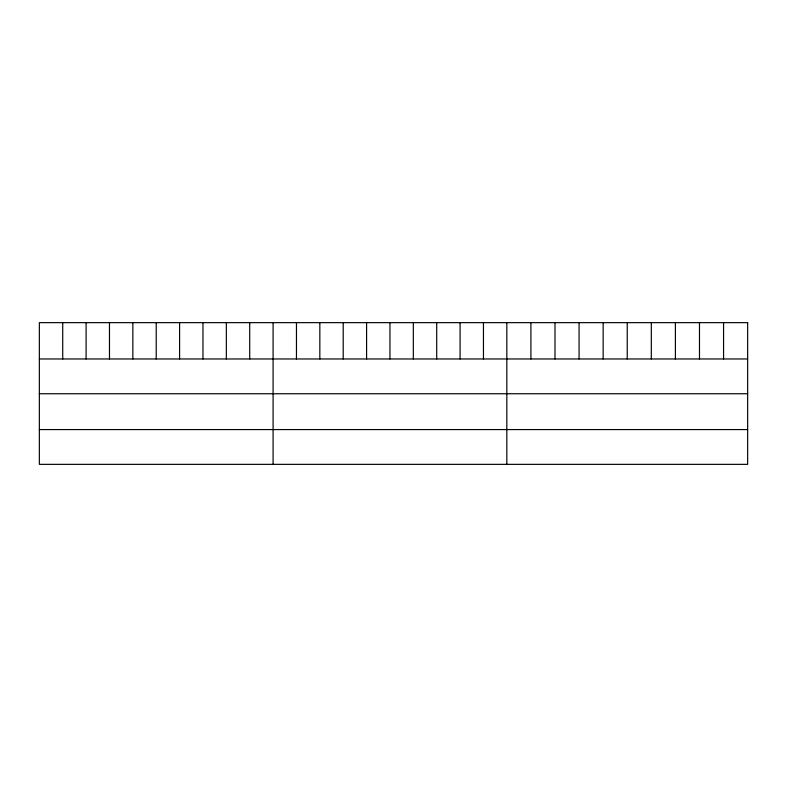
<?xml version="1.0" encoding="UTF-8"?>
<svg xmlns="http://www.w3.org/2000/svg" width="787" height="787" viewBox="0 0 787 787"><rect width="100%" height="100%" fill="white"/><g stroke="black" fill="none" stroke-linecap="round" stroke-linejoin="round"><path stroke-width="1.18" d="M39.35 358.97L747.65 358.97M39.35 393.746L747.65 393.746M39.35 429.574L747.65 429.574M723.568 322.65L723.568 358.97M699.486 322.65L699.486 358.97M675.403 322.65L675.403 358.97M651.321 322.65L651.321 358.97M627.239 322.65L627.239 358.97M603.157 322.65L603.157 358.97M579.075 322.65L579.075 358.97M554.992 322.65L554.992 358.97M530.91 322.65L530.91 358.97M506.828 322.65L506.828 464.35M483.454 322.65L483.454 358.97M460.08 322.65L460.08 358.97M436.706 322.65L436.706 358.97M413.332 322.65L413.332 358.97M389.958 322.65L389.958 358.97M366.585 322.65L366.585 358.97M343.211 322.65L343.211 358.97M319.837 322.65L319.837 358.97M296.463 322.65L296.463 358.97M273.089 322.65L273.089 464.35M249.715 322.65L249.715 358.97M226.341 322.65L226.341 358.97M202.967 322.65L202.967 358.97M179.593 322.65L179.593 358.97M156.22 322.65L156.22 358.97M132.846 322.65L132.846 358.97M109.472 322.65L109.472 358.97M86.098 322.65L86.098 358.97M62.724 322.65L62.724 358.97M747.65 322.65L39.35 322.65L39.35 464.35L747.65 464.35L747.65 322.65"/></g></svg>
